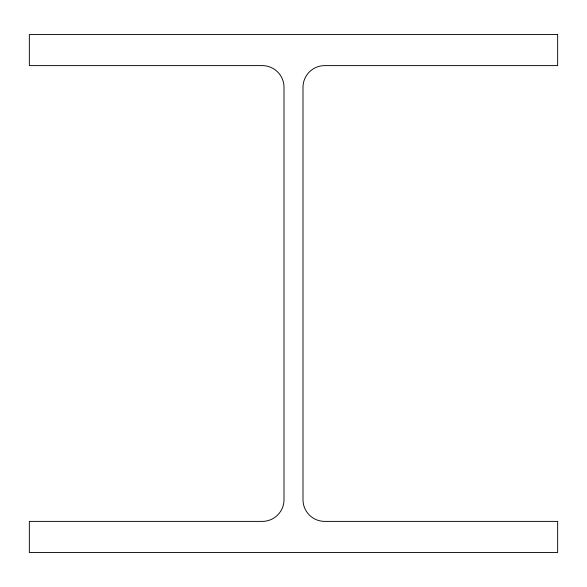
<?xml version="1.0" encoding="UTF-8"?>
<svg xmlns="http://www.w3.org/2000/svg" width="587" height="587" viewBox="0 0 587 587"><rect width="100%" height="100%" fill="white"/><g stroke="black" fill="none" stroke-linecap="round" stroke-linejoin="round"><path stroke-width="0.88" d="M557.65 34.501L29.35 34.501L29.35 65.612L262.301 65.612A21.704 21.704 0 0 1 284.005 87.316L284.005 499.684A21.704 21.704 0 0 1 262.301 521.388L29.35 521.388L29.35 552.499L557.65 552.499L557.65 521.388L324.699 521.388A21.704 21.704 0 0 1 302.995 499.684L302.995 87.316A21.704 21.704 0 0 1 324.699 65.612L557.65 65.612L557.65 34.501"/></g></svg>
